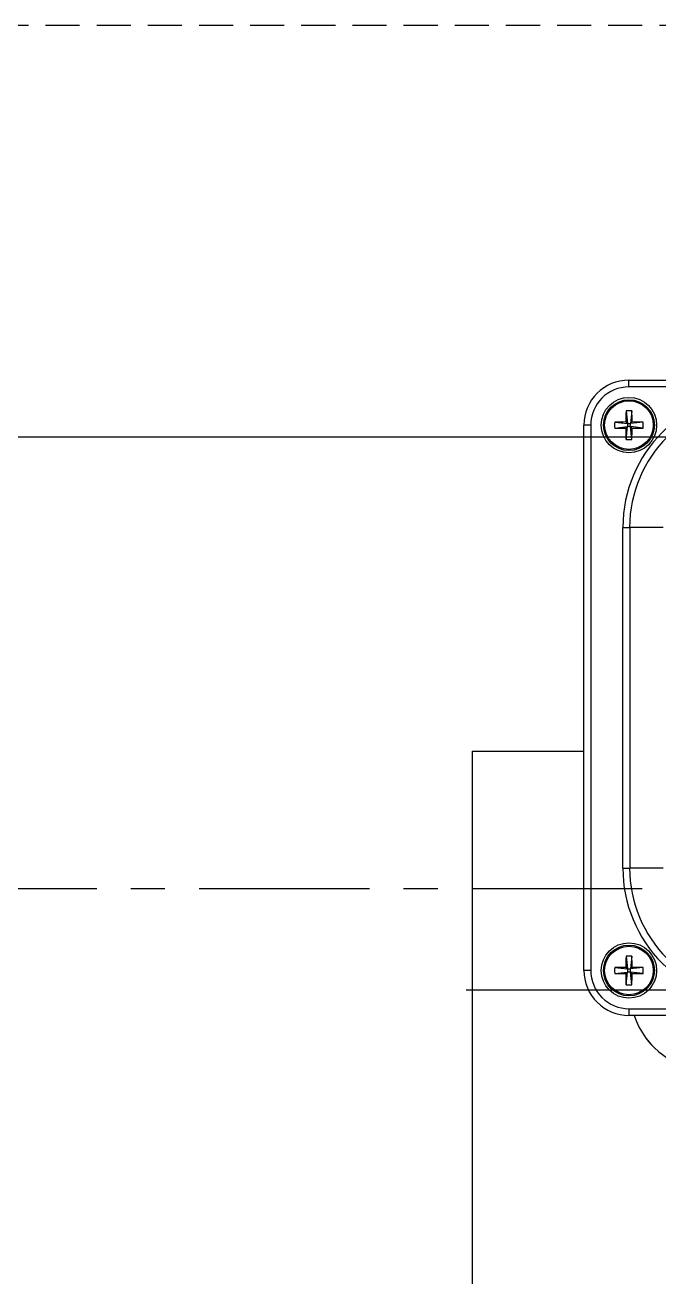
# Model space of a CAD drawing. Header units: inches. Extents: x -883 to 808, y -248 to 1051.
# Drawn here: x -287.43 to -282.78, y 732.98 to 742.16 of the extents above; entities that cross this region are included whole.
import ezdxf

# ---------------------------------------------------------------- set-up
doc = ezdxf.new("R2010")
doc.units = ezdxf.units.IN
doc.header["$MEASUREMENT"] = 0
doc.linetypes.add('CENTER', pattern=[2, 1.25, -0.25, 0.25, -0.25])
doc.linetypes.add('HIDDEN', pattern=[0.375, 0.25, -0.125])
doc.layers.get('0').update_dxf_attribs({"linetype": 'CONTINUOUS'})
doc.layers.add('EQUIPMENT - COMPRESSORS', color=41, linetype='CONTINUOUS')
doc.layers.add('P-HSS', color=6, linetype='CONTINUOUS')

# ---------------------------------------------------------------- blocks, each defined once
blk = doc.blocks.new('A$Cb802d3fd')
for p, q in [((90.3853, 44.3845), (96.8853, 44.3845)), ((90.3858, 44.3845), (96.8858, 44.3845)), ((90.3858, 44.3845), (96.8858, 44.3845)), ((96.8853, 44.3845), (96.8853, 43.5664)), ((96.8858, 44.3845), (96.8858, 43.5664)), ((96.8858, 44.3845), (96.8858, 43.5664)), ((95.2778, 43.5164), (95.2778, 43.5664)), ((95.2778, 43.5664), (99.2778, 43.5664)), ((99.2778, 43.5164), (99.2778, 43.5664)), ((99.2778, 43.5164), (95.2778, 43.5164)), ((95.2564, 43.341), (95.2663, 43.2479)), ((95.2992, 43.341), (95.2893, 43.2479)), ((99.2564, 43.341), (99.2663, 43.2479)), ((99.2992, 43.341), (99.2893, 43.2479)), ((95.1732, 43.2577), (95.2663, 43.2479)), ((95.255, 43.2592), (95.2663, 43.2479)), ((95.2663, 43.2249), (95.2663, 43.2479)), ((95.2893, 43.2479), (95.2663, 43.2479)), ((95.2893, 43.2479), (95.3007, 43.2592)), ((95.3825, 43.2577), (95.2893, 43.2479)), ((95.2893, 43.2479), (95.2893, 43.2249)), ((96.0278, 43.2811), (96.0278, 43.2311)), ((96.0278, 43.2811), (98.5278, 43.2811)), ((98.5278, 43.2811), (98.5278, 43.2311)), ((99.1732, 43.2577), (99.2663, 43.2479)), ((99.255, 43.2592), (99.2663, 43.2479)), ((99.2893, 43.2479), (99.2663, 43.2479)), ((99.2663, 43.2249), (99.2663, 43.2479)), ((99.2893, 43.2479), (99.3007, 43.2592)), ((99.3825, 43.2577), (99.2893, 43.2479)), ((99.2893, 43.2479), (99.2893, 43.2249)), ((94.9978, 43.2364), (94.9478, 43.2364)), ((94.9478, 37.7514), (94.9478, 43.2364)), ((94.9978, 43.2364), (94.9978, 37.7514)), ((95.1732, 43.215), (95.2663, 43.2249)), ((95.2663, 43.2249), (95.255, 43.2135)), ((95.2564, 43.1317), (95.2663, 43.2249)), ((95.2663, 43.2249), (95.2893, 43.2249)), ((95.3825, 43.215), (95.2893, 43.2249)), ((95.3007, 43.2135), (95.2893, 43.2249)), ((95.2992, 43.1317), (95.2893, 43.2249)), ((98.5278, 43.2311), (96.0278, 43.2311)), ((96.0278, 42.9851), (96.0278, 43.2311)), ((98.5278, 42.9851), (98.5278, 43.2311)), ((99.1732, 43.215), (99.2663, 43.2249)), ((99.2663, 43.2249), (99.255, 43.2135)), ((99.2564, 43.1317), (99.2663, 43.2249)), ((99.2663, 43.2249), (99.2893, 43.2249)), ((99.3007, 43.2135), (99.2893, 43.2249)), ((99.2992, 43.1317), (99.2893, 43.2249)), ((99.3825, 43.215), (99.2893, 43.2249)), ((99.5578, 43.2364), (99.6078, 43.2364)), ((99.5578, 41.1108), (99.5578, 43.2364)), ((99.6078, 43.2364), (99.6078, 41.1108))]:
    blk.add_line(p, q)
at = {"ltscale": 0.207389}
blk.add_line((95.1358, 44.4302), (95.1358, 40.8388), dxfattribs=at)
blk.add_line((95.1358, 44.4302), (95.1358, 40.8388), dxfattribs=at)
for centre, radius in [((95.2778, 43.2364), 0.2031), ((99.2778, 43.2364), 0.2031), ((95.2778, 43.2364), 0.1865), ((95.2778, 43.2364), 0.1782), ((99.2778, 43.2364), 0.1865), ((99.2778, 43.2364), 0.1782)]:
    blk.add_circle(centre, radius)
for centre, radius, start, end in [((95.2778, 43.2364), 0.33, 90, 180), ((99.2778, 43.2364), 0.33, 0, 90), ((95.2778, 43.2364), 0.28, 90, 180), ((99.2778, 43.2364), 0.28, 0, 90), ((96.0278, 42.2964), 0.9847, 90, 180), ((98.5278, 42.2964), 0.9847, 0, 90), ((95.1353, 42.6345), 0.5937, 108.40848, 251.59152), ((95.1358, 42.6345), 0.5938, 108.45934, 251.54066), ((95.1358, 42.6345), 0.5937, 108.45934, 251.54066), ((96.0278, 42.2964), 0.9348, 90, 180), ((98.5278, 42.2964), 0.9348, 0, 90)]:
    blk.add_arc(centre, radius, start, end)
for centre, major_axis, ratio, start_param, end_param in [((95.2803, 43.2364), (0, -0.304), 0.083647, 4.360943, 4.637133), ((95.2778, 43.1622), (0.2889, 0), 0.620849, 1.496744, 1.644849), ((95.2753, 43.2364), (0, 0.304), 0.083647, 4.787645, 5.063835), ((99.2803, 43.2364), (0, -0.304), 0.083647, 4.360943, 4.637133), ((99.2778, 43.1622), (0.2889, 0), 0.620849, 1.496744, 1.644849), ((99.2753, 43.2364), (0, 0.304), 0.083647, 4.787645, 5.063835), ((95.352, 43.2364), (0, 0.2889), 0.620849, 1.496744, 1.644849), ((95.2778, 43.2339), (-0.304, 0), 0.083647, 4.787645, 5.063835), ((95.2778, 43.2339), (-0.304, 0), 0.083647, 4.360943, 4.637133), ((95.2036, 43.2364), (0, -0.2889), 0.620849, 1.496744, 1.644849), ((99.352, 43.2364), (0, 0.2889), 0.620849, 1.496744, 1.644849), ((99.2778, 43.2339), (-0.304, 0), 0.083647, 4.787645, 5.063835), ((99.2778, 43.2339), (-0.304, 0), 0.083647, 4.360943, 4.637133), ((99.2036, 43.2364), (0, -0.2889), 0.620849, 1.496744, 1.644849), ((95.2778, 43.2389), (0.304, 0), 0.083647, 4.360943, 4.637133), ((95.2803, 43.2364), (0, -0.304), 0.083647, 4.787645, 5.063835), ((95.2753, 43.2364), (0, 0.304), 0.083647, 4.360943, 4.637133), ((95.2778, 43.2389), (0.304, 0), 0.083647, 4.787645, 5.063835), ((99.2778, 43.2389), (0.304, 0), 0.083647, 4.360943, 4.637133), ((99.2803, 43.2364), (0, -0.304), 0.083647, 4.787645, 5.063835), ((99.2753, 43.2364), (0, 0.304), 0.083647, 4.360943, 4.637133), ((99.2778, 43.2389), (0.304, 0), 0.083647, 4.787645, 5.063835), ((95.2778, 43.3106), (-0.2889, 0), 0.620849, 1.496744, 1.644849), ((99.2778, 43.3106), (-0.2889, 0), 0.620849, 1.496744, 1.644849)]:
    blk.add_ellipse(centre, major_axis=major_axis, ratio=ratio, start_param=start_param, end_param=end_param)

msp = doc.modelspace()

# ---------------------------------------------------------------- linework, layer by layer
at = {"layer": 'P-HSS', "color": 8, "linetype": 'HIDDEN'}
msp.add_line((-310.1521, 742.15825), (-264.64807, 742.15825), dxfattribs=at)
at = {"layer": 'P-HSS'}
msp.add_line((-310.1521, 739.13825), (-264.64807, 739.13825), dxfattribs=at)
at = {"layer": 'P-HSS', "color": 7, "linetype": 'CENTER'}
msp.add_line((-310.1521, 735.82575), (-264.64807, 735.82575), dxfattribs=at)

# ---------------------------------------------------------------- block references
at = {"layer": 'EQUIPMENT - COMPRESSORS', "rotation": 89.99999999999999}
msp.add_blockref('A$Cb802d3fd', (-239.76357, 639.94644), dxfattribs=at)

doc.saveas('drawing.dxf')
